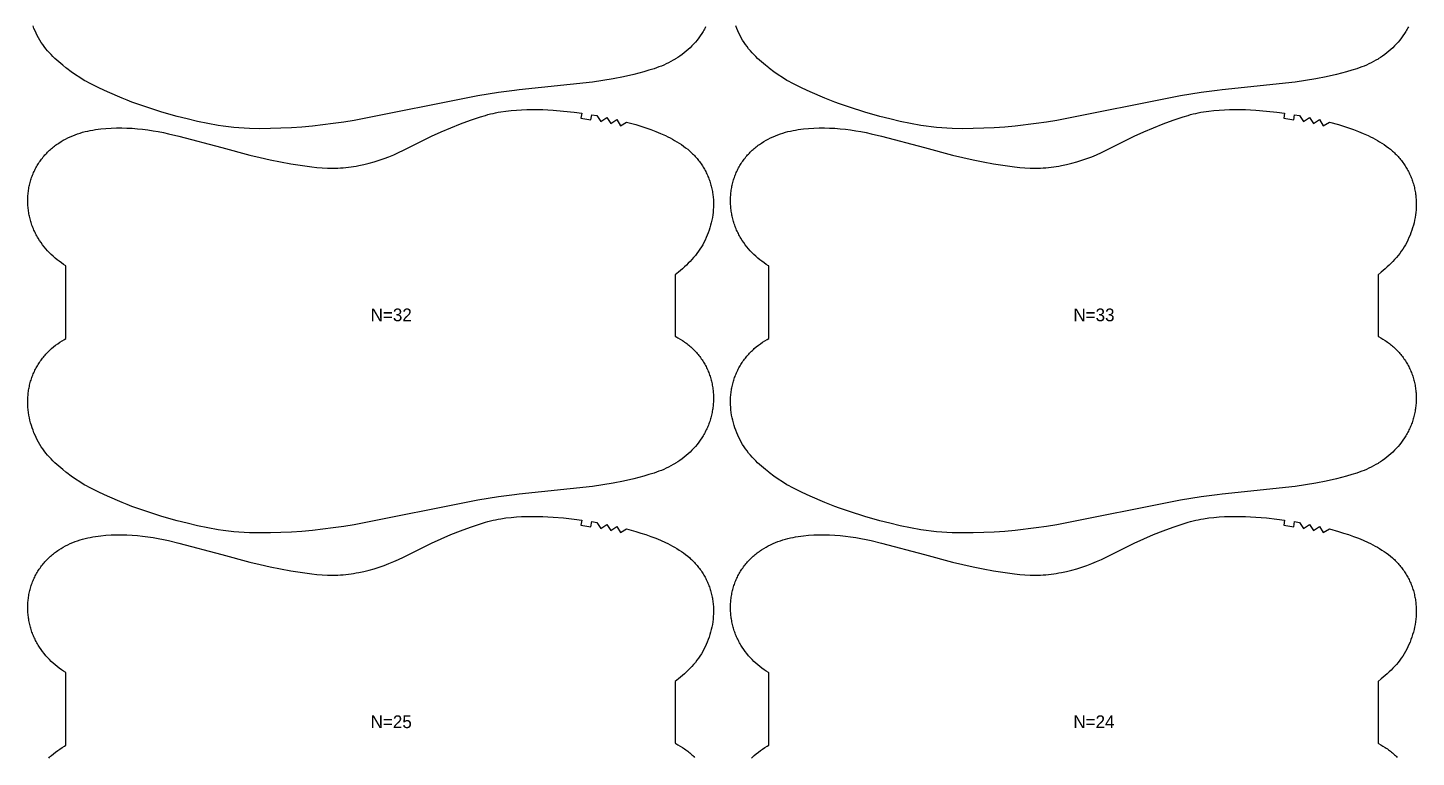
# Model space of a CAD drawing. Header units: inches. Extents: x -4 to 1930, y -82 to 1056.
# Drawn here: x 826 to 1371, y 483 to 769 of the extents above; entities that cross this region are included whole.
import ezdxf

# ---------------------------------------------------------------- set-up
doc = ezdxf.new("R2010")
doc.units = ezdxf.units.IN

msp = doc.modelspace()

# ---------------------------------------------------------------- linework, layer by layer
at = {"layer": '1'}
for points in [[(1091.8868, 769.6765), (1091.6486, 769.2192), (1091.4023, 768.766), (1091.1481, 768.3172), (1090.886, 767.8728), (1090.3388, 766.9977), (1089.7621, 766.1415), (1089.157, 765.3049), (1088.5247, 764.4888), (1087.8664, 763.6939), (1087.183, 762.9207), (1086.4752, 762.1699), (1085.744, 761.442), (1084.9902, 760.7376), (1084.2146, 760.0573), (1083.418, 759.4015), (1082.6014, 758.771), (1081.7655, 758.1662), (1080.9114, 757.5872), (1080.0402, 757.0342), (1079.973, 756.9943), (1079.1529, 756.5072), (1078.2506, 756.0063), (1077.3343, 755.5316), (1076.4052, 755.0831), (1075.4643, 754.6611), (1074.5127, 754.265), (1073.5515, 753.893), (1072.5819, 753.5425), (1071.605, 753.211), (1069.6342, 752.5955), (1067.6483, 752.0268), (1063.6557, 750.9776), (1059.6378, 750.0394), (1055.5932, 749.2167), (1051.5251, 748.5204), (1047.4378, 747.9526), (1018.7097, 744.8842), (1016.7709, 744.6538), (1010.5138, 743.9103), (1002.367, 742.5833), (953.7984, 732.8916), (949.7245, 732.2318), (945.6385, 731.6477), (937.4426, 730.6669), (933.3319, 730.2988), (929.2144, 730.0152), (925.0924, 729.8112), (920.9669, 729.6879), (916.8393, 729.6538), (912.7132, 729.7406), (910.6522, 729.8404), (908.5936, 729.9808), (906.5383, 730.1626), (904.4872, 730.387), (902.4411, 730.654), (900.4005, 730.961), (896.3362, 731.6813), (892.2956, 732.5218), (888.2772, 733.4632), (884.2798, 734.4903), (878.3559, 736.176), (872.4203, 738.043), (868.5075, 739.3604), (866.5659, 740.059), (864.6394, 740.7955), (862.7303, 741.5752), (860.8349, 742.3892), (855.8136, 744.6538), (853.3065, 745.7845), (851.4483, 746.681), (849.6165, 747.6275), (848.7134, 748.1244), (847.8191, 748.6375), (846.0572, 749.7101), (844.3306, 750.8402), (842.6389, 752.0232), (840.9829, 753.2558), (840.646, 753.5236), (839.3675, 754.5402), (838.5768, 755.2032), (837.7985, 755.8806), (837.0332, 756.573), (836.2818, 757.2808), (835.5452, 758.0046), (834.825, 758.7448), (834.1231, 759.502), (833.4414, 760.2766), (832.7818, 761.0693), (832.1462, 761.8804), (831.5365, 762.7105), (830.9544, 763.5602), (830.4017, 764.4296), (829.8786, 765.3178), (829.3851, 766.2234), (828.9214, 767.1452), (828.4874, 768.0819), (828.0831, 769.0322), (827.7086, 769.9948)], [(1367.8868, 769.6765), (1367.6486, 769.2192), (1367.4023, 768.766), (1367.1481, 768.3172), (1366.886, 767.8728), (1366.3388, 766.9977), (1365.7621, 766.1415), (1365.157, 765.3049), (1364.5247, 764.4888), (1363.8664, 763.6939), (1363.183, 762.9207), (1362.4752, 762.1699), (1361.744, 761.442), (1360.9902, 760.7376), (1360.2146, 760.0573), (1359.418, 759.4015), (1358.6014, 758.771), (1357.7655, 758.1662), (1356.9114, 757.5872), (1356.0402, 757.0342), (1355.973, 756.9943), (1355.1529, 756.5072), (1354.2506, 756.0063), (1353.3343, 755.5316), (1352.4052, 755.0831), (1351.4643, 754.6611), (1350.5127, 754.265), (1349.5515, 753.893), (1348.5819, 753.5425), (1347.605, 753.211), (1345.6342, 752.5955), (1343.6483, 752.0268), (1339.6557, 750.9776), (1335.6378, 750.0394), (1331.5932, 749.2167), (1327.5251, 748.5204), (1323.4378, 747.9526), (1294.7097, 744.8842), (1292.7709, 744.6538), (1286.5138, 743.9103), (1278.367, 742.5833), (1229.7984, 732.8916), (1225.7245, 732.2318), (1221.6385, 731.6477), (1213.4426, 730.6669), (1209.3319, 730.2988), (1205.2144, 730.0152), (1201.0924, 729.8112), (1196.9669, 729.6879), (1192.8393, 729.6538), (1188.7132, 729.7406), (1186.6522, 729.8404), (1184.5936, 729.9808), (1182.5383, 730.1626), (1180.4872, 730.387), (1178.4411, 730.654), (1176.4005, 730.961), (1172.3362, 731.6813), (1168.2956, 732.5218), (1164.2772, 733.4632), (1160.2798, 734.4903), (1154.3559, 736.176), (1148.4203, 738.043), (1144.5075, 739.3604), (1142.5659, 740.059), (1140.6394, 740.7955), (1138.7303, 741.5752), (1136.8349, 742.3892), (1131.8136, 744.6538), (1129.3065, 745.7845), (1127.4483, 746.681), (1125.6165, 747.6275), (1124.7134, 748.1244), (1123.8191, 748.6375), (1122.0572, 749.7101), (1120.3306, 750.8402), (1118.6389, 752.0232), (1116.9829, 753.2558), (1116.646, 753.5236), (1115.3675, 754.5402), (1114.5768, 755.2032), (1113.7985, 755.8806), (1113.0332, 756.573), (1112.2818, 757.2808), (1111.5452, 758.0046), (1110.825, 758.7448), (1110.1231, 759.502), (1109.4414, 760.2766), (1108.7818, 761.0693), (1108.1462, 761.8804), (1107.5365, 762.7105), (1106.9544, 763.5602), (1106.4017, 764.4296), (1105.8786, 765.3178), (1105.3851, 766.2234), (1104.9214, 767.1452), (1104.4874, 768.0819), (1104.0831, 769.0322), (1103.7086, 769.9948)], [(833.8744, 482.3411), (834.2452, 482.6988), (834.6225, 483.0494), (835.0062, 483.393), (835.7917, 484.0595), (836.5997, 484.6996), (837.428, 485.3145), (838.2746, 485.9053), (839.1376, 486.4734), (840.0148, 487.0198), (840.646, 487.393), (840.646, 515.8937), (840.5789, 515.9336), (839.7076, 516.4866), (838.8536, 517.0656), (838.0177, 517.6704), (837.201, 518.301), (836.4045, 518.9567), (835.6289, 519.637), (834.875, 520.3414), (834.1438, 521.0693), (833.4361, 521.8201), (832.7527, 522.5933), (832.0943, 523.3882), (831.4621, 524.2043), (830.857, 525.0409), (830.2802, 525.8971), (829.7331, 526.7722), (829.471, 527.2166), (829.2167, 527.6654), (828.9704, 528.1186), (828.7323, 528.576), (828.5025, 529.0375), (828.2811, 529.5031), (828.0682, 529.9726), (827.8642, 530.446), (827.669, 530.9231), (827.4827, 531.4038), (827.3053, 531.8879), (827.1369, 532.3753), (826.9773, 532.8657), (826.8268, 533.359), (826.6852, 533.855), (826.5526, 534.3535), (826.429, 534.8544), (826.3143, 535.3576), (826.2087, 535.8627), (826.1121, 536.3697), (826.0246, 536.8783), (825.9461, 537.3885), (825.8766, 537.9), (825.8162, 538.4126), (825.765, 538.9262), (825.7228, 539.4406), (825.6898, 539.9557), (825.666, 540.4713), (825.6514, 540.9871), (825.646, 541.5031), (825.65, 542.019), (825.6633, 542.5348), (825.686, 543.0502), (825.7181, 543.565), (825.7596, 544.0791), (825.8106, 544.5924), (825.8711, 545.1046), (825.9411, 545.6155), (826.0208, 546.1251), (826.11, 546.6331), (826.2089, 547.1394), (826.3174, 547.6438), (826.4355, 548.146), (826.5632, 548.646), (826.7004, 549.1434), (826.847, 549.6381), (827.0032, 550.1298), (827.1687, 550.6185), (827.3436, 551.1039), (827.5279, 551.5857), (827.7215, 552.0638), (827.9244, 552.5381), (828.1365, 553.0082), (828.3579, 553.474), (828.5884, 553.9353), (828.8281, 554.392), (829.0769, 554.8437), (829.3346, 555.2904), (829.6012, 555.7319), (829.8765, 556.1681), (830.1603, 556.5989), (830.4525, 557.024), (830.753, 557.4433), (831.0615, 557.8568), (831.3781, 558.2642), (831.7025, 558.6655), (832.0345, 559.0604), (832.3741, 559.4489), (832.7211, 559.8307), (833.0753, 560.2058), (833.4367, 560.574), (833.805, 560.9352), (834.1801, 561.2892), (834.5619, 561.636), (834.9501, 561.9756), (835.3445, 562.3079), (835.7451, 562.633), (836.1515, 562.9507), (836.5636, 563.2611), (836.9812, 563.5642), (837.4042, 563.8599), (837.8322, 564.1482), (838.7031, 564.7024), (839.5922, 565.2268), (840.4981, 565.721), (841.4194, 566.1851), (842.3549, 566.6193), (843.3034, 567.0242), (844.2639, 567.4002), (845.2351, 567.7478), (846.216, 568.0675), (847.2054, 568.3597), (848.2023, 568.625), (849.2055, 568.8639), (850.2143, 569.0776), (851.2281, 569.2674), (852.2461, 569.4346), (853.2678, 569.5805), (854.2925, 569.7064), (856.3481, 569.9034), (858.4082, 570.0344), (860.4707, 570.1024), (862.5339, 570.1086), (864.5962, 570.0544), (866.6562, 569.9415), (868.7127, 569.774), (870.7652, 569.5565), (872.8126, 569.2935), (874.8543, 568.9887), (876.889, 568.6422), (878.9156, 568.253), (880.9331, 567.8205), (884.941, 566.8386), (901.8233, 562.3363), (912.8574, 559.3936), (916.8697, 558.4257), (920.8987, 557.5301), (924.9443, 556.7128), (929.0043, 555.9712), (937.168, 554.759), (937.168, 554.759), (939.2211, 554.5412), (941.2785, 554.374), (943.339, 554.2687), (944.3699, 554.2428), (945.401, 554.2366), (946.4322, 554.2514), (947.4631, 554.287), (948.4932, 554.3431), (949.5221, 554.4193), (950.5496, 554.5153), (951.5751, 554.6306), (952.5983, 554.7651), (953.6187, 554.9182), (954.6361, 555.0896), (955.6502, 555.2789), (957.6682, 555.7089), (959.6716, 556.2039), (961.6594, 556.7598), (963.6304, 557.3732), (965.5825, 558.0439), (967.5132, 558.7724), (969.4201, 559.5593), (971.3023, 560.4027), (973.1644, 561.291), (975.251, 562.3363), (984.2356, 566.8375), (987.9916, 568.5477), (991.7935, 570.1544), (995.6305, 571.673), (999.5012, 573.1068), (1001.4499, 573.7893), (1003.4102, 574.436), (1005.3851, 575.0319), (1006.379, 575.3063), (1007.3777, 575.5624), (1008.3813, 575.7989), (1009.3896, 576.016), (1010.4021, 576.2141), (1011.4183, 576.3938), (1013.4598, 576.7002), (1015.5102, 576.9395), (1017.5662, 577.1167), (1019.626, 577.2376), (1021.6883, 577.3086), (1023.752, 577.3363), (1025.8157, 577.3258), (1027.8788, 577.278), (1029.9406, 577.1925), (1032.0002, 577.069), (1036.1116, 576.7134), (1040.2124, 576.2437), (1043.2025, 575.8478), (1043.2037, 575.8476), (1042.9269, 573.8638), (1046.8419, 573.2772), (1047.159, 575.2519), (1049.1319, 574.9239), (1050.7375, 572.6062), (1053.0652, 574.1966), (1054.6059, 571.8372), (1056.9764, 573.3598), (1058.4421, 570.9541), (1060.8595, 572.4009), (1064.467, 571.3921), (1066.4417, 570.7904), (1068.4041, 570.1505), (1070.3506, 569.466), (1072.278, 568.7304), (1074.1825, 567.9376), (1076.0598, 567.0823), (1076.9869, 566.6297), (1077.9054, 566.1598), (1078.8149, 565.6718), (1079.7148, 565.1651), (1080.6042, 564.6392), (1081.4815, 564.0928), (1082.3444, 563.5247), (1083.1911, 562.9339), (1084.0194, 562.319), (1084.8273, 561.6789), (1085.6128, 561.0124), (1085.9965, 560.6688), (1086.3739, 560.3183), (1086.7446, 559.9605), (1087.1086, 559.5957), (1087.4658, 559.2241), (1087.8159, 558.8457), (1088.159, 558.4606), (1088.4949, 558.0692), (1088.8235, 557.6715), (1089.1446, 557.2676), (1089.4582, 556.8578), (1089.7641, 556.4421), (1090.0622, 556.0208), (1090.3525, 555.5939), (1090.6347, 555.1617), (1090.9088, 554.7242), (1091.1746, 554.2817), (1091.4321, 553.8343), (1091.6811, 553.3821), (1091.9216, 552.9254), (1092.1535, 552.4642), (1092.3766, 551.9988), (1092.591, 551.5293), (1092.7965, 551.0559), (1092.9931, 550.5788), (1093.1807, 550.0981), (1093.3593, 549.614), (1093.5287, 549.1267), (1093.6889, 548.6363), (1093.8398, 548.1431), (1093.9814, 547.6472), (1094.1135, 547.1487), (1094.2361, 546.6478), (1094.3491, 546.1448), (1094.4525, 545.6397), (1094.5463, 545.1328), (1094.6306, 544.6242), (1094.7055, 544.114), (1094.7709, 543.6026), (1094.8271, 543.0899), (1094.8741, 542.5763), (1094.9119, 542.0618), (1094.9406, 541.5467), (1094.9603, 541.0311), (1094.973, 539.9991), (1094.9505, 538.9672), (1094.8934, 537.9368), (1094.8022, 536.9091), (1094.6776, 535.8852), (1094.5199, 534.8659), (1094.3298, 533.8519), (1094.1077, 532.8443), (1093.8542, 531.8439), (1093.5699, 530.8515), (1093.2551, 529.8679), (1092.9104, 528.8943), (1092.536, 527.9316), (1092.1317, 526.9813), (1091.6977, 526.0446), (1091.2339, 525.1228), (1090.7405, 524.2172), (1090.2174, 523.329), (1089.6646, 522.4596), (1089.0826, 521.6099), (1088.4728, 520.7798), (1087.8372, 519.9687), (1087.1776, 519.176), (1086.496, 518.4014), (1085.7941, 517.6442), (1085.0739, 516.904), (1084.3372, 516.1802), (1083.5858, 515.4724), (1082.8206, 514.78), (1082.0423, 514.1026), (1081.2516, 513.4397), (1079.973, 512.423), (1079.973, 488.1761), (1080.1209, 488.1016), (1081.0269, 487.6073), (1081.916, 487.083), (1082.7868, 486.5287), (1083.2149, 486.2405), (1083.6378, 485.9448), (1084.0555, 485.6417), (1084.4676, 485.3313), (1084.874, 485.0136), (1085.2745, 484.6885), (1085.669, 484.3562), (1086.0572, 484.0166), (1086.4389, 483.6698), (1086.814, 483.3158), (1087.1824, 482.9546), (1087.5437, 482.5864)], [(1109.8744, 482.3411), (1110.2452, 482.6988), (1110.6225, 483.0494), (1111.0062, 483.393), (1111.7917, 484.0595), (1112.5997, 484.6996), (1113.428, 485.3145), (1114.2746, 485.9053), (1115.1376, 486.4734), (1116.0148, 487.0198), (1116.646, 487.393), (1116.646, 515.8937), (1116.5789, 515.9336), (1115.7076, 516.4866), (1114.8536, 517.0656), (1114.0177, 517.6704), (1113.201, 518.301), (1112.4045, 518.9567), (1111.6289, 519.637), (1110.875, 520.3414), (1110.1438, 521.0693), (1109.4361, 521.8201), (1108.7527, 522.5933), (1108.0943, 523.3882), (1107.4621, 524.2043), (1106.857, 525.0409), (1106.2802, 525.8971), (1105.7331, 526.7722), (1105.471, 527.2166), (1105.2167, 527.6654), (1104.9704, 528.1186), (1104.7323, 528.576), (1104.5025, 529.0375), (1104.2811, 529.5031), (1104.0682, 529.9726), (1103.8642, 530.446), (1103.669, 530.9231), (1103.4827, 531.4038), (1103.3053, 531.8879), (1103.1369, 532.3753), (1102.9773, 532.8657), (1102.8268, 533.359), (1102.6852, 533.855), (1102.5526, 534.3535), (1102.429, 534.8544), (1102.3143, 535.3576), (1102.2087, 535.8627), (1102.1121, 536.3697), (1102.0246, 536.8783), (1101.9461, 537.3885), (1101.8766, 537.9), (1101.8162, 538.4126), (1101.765, 538.9262), (1101.7228, 539.4406), (1101.6898, 539.9557), (1101.666, 540.4713), (1101.6514, 540.9871), (1101.646, 541.5031), (1101.65, 542.019), (1101.6633, 542.5348), (1101.686, 543.0502), (1101.7181, 543.565), (1101.7596, 544.0791), (1101.8106, 544.5924), (1101.8711, 545.1046), (1101.9411, 545.6155), (1102.0208, 546.1251), (1102.11, 546.6331), (1102.2089, 547.1394), (1102.3174, 547.6438), (1102.4355, 548.146), (1102.5632, 548.646), (1102.7004, 549.1434), (1102.847, 549.6381), (1103.0032, 550.1298), (1103.1687, 550.6185), (1103.3436, 551.1039), (1103.5279, 551.5857), (1103.7215, 552.0638), (1103.9244, 552.5381), (1104.1365, 553.0082), (1104.3579, 553.474), (1104.5884, 553.9353), (1104.8281, 554.392), (1105.0769, 554.8437), (1105.3346, 555.2904), (1105.6012, 555.7319), (1105.8765, 556.1681), (1106.1603, 556.5989), (1106.4525, 557.024), (1106.753, 557.4433), (1107.0615, 557.8568), (1107.3781, 558.2642), (1107.7025, 558.6655), (1108.0345, 559.0604), (1108.3741, 559.4489), (1108.7211, 559.8307), (1109.0753, 560.2058), (1109.4367, 560.574), (1109.805, 560.9352), (1110.1801, 561.2892), (1110.5619, 561.636), (1110.9501, 561.9756), (1111.3445, 562.3079), (1111.7451, 562.633), (1112.1515, 562.9507), (1112.5636, 563.2611), (1112.9812, 563.5642), (1113.4042, 563.8599), (1113.8322, 564.1482), (1114.7031, 564.7024), (1115.5922, 565.2268), (1116.4981, 565.721), (1117.4194, 566.1851), (1118.3549, 566.6193), (1119.3034, 567.0242), (1120.2639, 567.4002), (1121.2351, 567.7478), (1122.216, 568.0675), (1123.2054, 568.3597), (1124.2023, 568.625), (1125.2055, 568.8639), (1126.2143, 569.0776), (1127.2281, 569.2674), (1128.2461, 569.4346), (1129.2678, 569.5805), (1130.2925, 569.7064), (1132.3481, 569.9034), (1134.4082, 570.0344), (1136.4707, 570.1024), (1138.5339, 570.1086), (1140.5962, 570.0544), (1142.6562, 569.9415), (1144.7127, 569.774), (1146.7652, 569.5565), (1148.8126, 569.2935), (1150.8543, 568.9887), (1152.889, 568.6422), (1154.9156, 568.253), (1156.9331, 567.8205), (1160.941, 566.8386), (1177.8233, 562.3363), (1188.8574, 559.3936), (1192.8697, 558.4257), (1196.8987, 557.5301), (1200.9443, 556.7128), (1205.0043, 555.9712), (1213.168, 554.759), (1213.168, 554.759), (1215.2211, 554.5412), (1217.2785, 554.374), (1219.339, 554.2687), (1220.3699, 554.2428), (1221.401, 554.2366), (1222.4322, 554.2514), (1223.4631, 554.287), (1224.4932, 554.3431), (1225.5221, 554.4193), (1226.5496, 554.5153), (1227.5751, 554.6306), (1228.5983, 554.7651), (1229.6187, 554.9182), (1230.6361, 555.0896), (1231.6502, 555.2789), (1233.6682, 555.7089), (1235.6716, 556.2039), (1237.6594, 556.7598), (1239.6304, 557.3732), (1241.5825, 558.0439), (1243.5132, 558.7724), (1245.4201, 559.5593), (1247.3023, 560.4027), (1249.1644, 561.291), (1251.251, 562.3363), (1260.2356, 566.8375), (1263.9916, 568.5477), (1267.7935, 570.1544), (1271.6305, 571.673), (1275.5012, 573.1068), (1277.4499, 573.7893), (1279.4102, 574.436), (1281.3851, 575.0319), (1282.379, 575.3063), (1283.3777, 575.5624), (1284.3813, 575.7989), (1285.3896, 576.016), (1286.4021, 576.2141), (1287.4183, 576.3938), (1289.4598, 576.7002), (1291.5102, 576.9395), (1293.5662, 577.1167), (1295.626, 577.2376), (1297.6883, 577.3086), (1299.752, 577.3363), (1301.8157, 577.3258), (1303.8788, 577.278), (1305.9406, 577.1925), (1308.0002, 577.069), (1312.1116, 576.7134), (1316.2124, 576.2437), (1319.2025, 575.8478), (1319.2037, 575.8476), (1318.9269, 573.8638), (1322.8419, 573.2772), (1323.159, 575.2519), (1325.1319, 574.9239), (1326.7375, 572.6062), (1329.0652, 574.1966), (1330.6059, 571.8372), (1332.9764, 573.3598), (1334.4421, 570.9541), (1336.8595, 572.4009), (1340.467, 571.3921), (1342.4417, 570.7904), (1344.4041, 570.1505), (1346.3506, 569.466), (1348.278, 568.7304), (1350.1825, 567.9376), (1352.0598, 567.0823), (1352.9869, 566.6297), (1353.9054, 566.1598), (1354.8149, 565.6718), (1355.7148, 565.1651), (1356.6042, 564.6392), (1357.4815, 564.0928), (1358.3444, 563.5247), (1359.1911, 562.9339), (1360.0194, 562.319), (1360.8273, 561.6789), (1361.6128, 561.0124), (1361.9965, 560.6688), (1362.3739, 560.3183), (1362.7446, 559.9605), (1363.1086, 559.5957), (1363.4658, 559.2241), (1363.8159, 558.8457), (1364.159, 558.4606), (1364.4949, 558.0692), (1364.8235, 557.6715), (1365.1446, 557.2676), (1365.4582, 556.8578), (1365.7641, 556.4421), (1366.0622, 556.0208), (1366.3525, 555.5939), (1366.6347, 555.1617), (1366.9088, 554.7242), (1367.1746, 554.2817), (1367.4321, 553.8343), (1367.6811, 553.3821), (1367.9216, 552.9254), (1368.1535, 552.4642), (1368.3766, 551.9988), (1368.591, 551.5293), (1368.7965, 551.0559), (1368.9931, 550.5788), (1369.1807, 550.0981), (1369.3593, 549.614), (1369.5287, 549.1267), (1369.6889, 548.6363), (1369.8398, 548.1431), (1369.9814, 547.6472), (1370.1135, 547.1487), (1370.2361, 546.6478), (1370.3491, 546.1448), (1370.4525, 545.6397), (1370.5463, 545.1328), (1370.6306, 544.6242), (1370.7055, 544.114), (1370.7709, 543.6026), (1370.8271, 543.0899), (1370.8741, 542.5763), (1370.9119, 542.0618), (1370.9406, 541.5467), (1370.9603, 541.0311), (1370.973, 539.9991), (1370.9505, 538.9672), (1370.8934, 537.9368), (1370.8022, 536.9091), (1370.6776, 535.8852), (1370.5199, 534.8659), (1370.3298, 533.8519), (1370.1077, 532.8443), (1369.8542, 531.8439), (1369.5699, 530.8515), (1369.2551, 529.8679), (1368.9104, 528.8943), (1368.536, 527.9316), (1368.1317, 526.9813), (1367.6977, 526.0446), (1367.2339, 525.1228), (1366.7405, 524.2172), (1366.2174, 523.329), (1365.6646, 522.4596), (1365.0826, 521.6099), (1364.4728, 520.7798), (1363.8372, 519.9687), (1363.1776, 519.176), (1362.496, 518.4014), (1361.7941, 517.6442), (1361.0739, 516.904), (1360.3372, 516.1802), (1359.5858, 515.4724), (1358.8206, 514.78), (1358.0423, 514.1026), (1357.2516, 513.4397), (1355.973, 512.423), (1355.973, 488.1761), (1356.1209, 488.1016), (1357.0269, 487.6073), (1357.916, 487.083), (1358.7868, 486.5287), (1359.2149, 486.2405), (1359.6378, 485.9448), (1360.0555, 485.6417), (1360.4676, 485.3313), (1360.874, 485.0136), (1361.2745, 484.6885), (1361.669, 484.3562), (1362.0572, 484.0166), (1362.4389, 483.6698), (1362.814, 483.3158), (1363.1824, 482.9546), (1363.5437, 482.5864)]]:
    msp.add_lwpolyline(points, dxfattribs=at)
for points in [[(937.168, 714.619), (939.2211, 714.4012), (941.2785, 714.234), (943.339, 714.1287), (944.3699, 714.1028), (945.401, 714.0966), (946.4322, 714.1114), (947.4631, 714.147), (948.4932, 714.2031), (949.5221, 714.2793), (950.5496, 714.3753), (951.5751, 714.4906), (952.5983, 714.6251), (953.6187, 714.7782), (954.6361, 714.9496), (955.6502, 715.1389), (957.6682, 715.5689), (959.6716, 716.0639), (961.6594, 716.6198), (963.6304, 717.2332), (965.5825, 717.9039), (967.5132, 718.6324), (969.4201, 719.4193), (971.3023, 720.2627), (973.1644, 721.151), (975.251, 722.1963), (984.2356, 726.6975), (987.9916, 728.4077), (991.7935, 730.0144), (995.6305, 731.533), (999.5012, 732.9668), (1001.4499, 733.6493), (1003.4102, 734.296), (1005.3851, 734.8919), (1006.379, 735.1663), (1007.3777, 735.4224), (1008.3813, 735.6589), (1009.3896, 735.876), (1010.4021, 736.0741), (1011.4183, 736.2538), (1013.4598, 736.5602), (1015.5102, 736.7995), (1017.5662, 736.9767), (1019.626, 737.0976), (1021.6883, 737.1686), (1023.752, 737.1963), (1025.8157, 737.1858), (1027.8788, 737.138), (1029.9406, 737.0525), (1032.0002, 736.929), (1036.1116, 736.5734), (1040.2124, 736.1037), (1043.2025, 735.7078), (1043.2037, 735.7076), (1042.9269, 733.7238), (1046.8419, 733.1372), (1047.159, 735.1119), (1049.1319, 734.7839), (1050.7375, 732.4662), (1053.0652, 734.0566), (1054.6059, 731.6972), (1056.9764, 733.2198), (1058.4421, 730.8141), (1060.8595, 732.2609), (1064.467, 731.2521), (1066.4417, 730.6504), (1068.4041, 730.0105), (1070.3506, 729.326), (1072.278, 728.5904), (1074.1825, 727.7976), (1076.0598, 726.9423), (1076.9869, 726.4897), (1077.9054, 726.0198), (1078.8149, 725.5318), (1079.7148, 725.0251), (1080.6042, 724.4992), (1081.4815, 723.9528), (1082.3444, 723.3847), (1083.1911, 722.7939), (1084.0194, 722.179), (1084.8273, 721.5389), (1085.6128, 720.8724), (1085.9965, 720.5288), (1086.3739, 720.1783), (1086.7446, 719.8205), (1087.1086, 719.4557), (1087.4658, 719.0841), (1087.8159, 718.7057), (1088.159, 718.3206), (1088.4949, 717.9292), (1088.8235, 717.5315), (1089.1446, 717.1276), (1089.4582, 716.7178), (1089.7641, 716.3021), (1090.0622, 715.8808), (1090.3525, 715.4539), (1090.6347, 715.0217), (1090.9088, 714.5842), (1091.1746, 714.1417), (1091.4321, 713.6943), (1091.6811, 713.2421), (1091.9216, 712.7854), (1092.1535, 712.3242), (1092.3766, 711.8588), (1092.591, 711.3893), (1092.7965, 710.9159), (1092.9931, 710.4388), (1093.1807, 709.9581), (1093.3593, 709.474), (1093.5287, 708.9867), (1093.6889, 708.4963), (1093.8398, 708.0031), (1093.9814, 707.5072), (1094.1135, 707.0087), (1094.2361, 706.5078), (1094.3491, 706.0048), (1094.4525, 705.4997), (1094.5463, 704.9928), (1094.6306, 704.4842), (1094.7055, 703.974), (1094.7709, 703.4626), (1094.8271, 702.9499), (1094.8741, 702.4363), (1094.9119, 701.9218), (1094.9406, 701.4067), (1094.9603, 700.8911), (1094.973, 699.8591), (1094.9505, 698.8272), (1094.8934, 697.7968), (1094.8022, 696.7691), (1094.6776, 695.7452), (1094.5199, 694.7259), (1094.3298, 693.7119), (1094.1077, 692.7043), (1093.8542, 691.7039), (1093.5699, 690.7115), (1093.2551, 689.7279), (1092.9104, 688.7543), (1092.536, 687.7916), (1092.1317, 686.8413), (1091.6977, 685.9046), (1091.2339, 684.9828), (1090.7405, 684.0772), (1090.2174, 683.189), (1089.6646, 682.3196), (1089.0826, 681.4699), (1088.4728, 680.6398), (1087.8372, 679.8287), (1087.1776, 679.036), (1086.496, 678.2614), (1085.7941, 677.5042), (1085.0739, 676.764), (1084.3372, 676.0402), (1083.5858, 675.3324), (1082.8206, 674.64), (1082.0423, 673.9626), (1081.2516, 673.2997), (1079.973, 672.283), (1079.973, 648.0361), (1080.1209, 647.9616), (1081.0269, 647.4673), (1081.916, 646.943), (1082.7868, 646.3887), (1083.2149, 646.1005), (1083.6378, 645.8048), (1084.0555, 645.5017), (1084.4676, 645.1913), (1084.874, 644.8736), (1085.2745, 644.5485), (1085.669, 644.2162), (1086.0572, 643.8766), (1086.4389, 643.5298), (1086.814, 643.1758), (1087.1824, 642.8146), (1087.5437, 642.4464), (1087.8979, 642.0713), (1088.2449, 641.6895), (1088.5845, 641.301), (1088.9166, 640.9061), (1089.241, 640.5048), (1089.5575, 640.0974), (1089.8661, 639.6839), (1090.1666, 639.2646), (1090.4588, 638.8394), (1090.7426, 638.4087), (1091.0179, 637.9725), (1091.2844, 637.531), (1091.5422, 637.0843), (1091.791, 636.6326), (1092.0307, 636.1759), (1092.2612, 635.7146), (1092.4825, 635.2488), (1092.6947, 634.7787), (1092.8976, 634.3044), (1093.0912, 633.8263), (1093.2754, 633.3444), (1093.4504, 632.8591), (1093.6159, 632.3704), (1093.772, 631.8787), (1093.9187, 631.384), (1094.0559, 630.8866), (1094.1835, 630.3866), (1094.3016, 629.8844), (1094.4101, 629.38), (1094.509, 628.8737), (1094.5983, 628.3657), (1094.6779, 627.8561), (1094.748, 627.3451), (1094.8085, 626.8329), (1094.8595, 626.3197), (1094.901, 625.8056), (1094.9331, 625.2908), (1094.9557, 624.7754), (1094.969, 624.2596), (1094.973, 623.7437), (1094.9677, 623.2277), (1094.9531, 622.7118), (1094.9293, 622.1963), (1094.8963, 621.6812), (1094.8541, 621.1668), (1094.8028, 620.6532), (1094.7424, 620.1405), (1094.673, 619.6291), (1094.5945, 619.1189), (1094.5069, 618.6103), (1094.4103, 618.1033), (1094.3047, 617.5981), (1094.1901, 617.095), (1094.0665, 616.5941), (1093.9339, 616.0956), (1093.7923, 615.5996), (1093.6417, 615.1063), (1093.4822, 614.6159), (1093.3137, 614.1285), (1093.1364, 613.6444), (1092.9501, 613.1637), (1092.7549, 612.6866), (1092.5508, 612.2132), (1092.338, 611.7437), (1092.1166, 611.2781), (1091.8868, 610.8165), (1091.6486, 610.3592), (1091.4023, 609.906), (1091.1481, 609.4572), (1090.886, 609.0128), (1090.3388, 608.1377), (1089.7621, 607.2815), (1089.157, 606.4449), (1088.5247, 605.6288), (1087.8664, 604.8339), (1087.183, 604.0607), (1086.4752, 603.3099), (1085.744, 602.582), (1084.9902, 601.8776), (1084.2146, 601.1973), (1083.418, 600.5415), (1082.6014, 599.911), (1081.7655, 599.3062), (1080.9114, 598.7272), (1080.0402, 598.1742), (1079.973, 598.1343), (1079.1529, 597.6472), (1078.2506, 597.1463), (1077.3343, 596.6716), (1076.4052, 596.2231), (1075.4643, 595.8011), (1074.5127, 595.405), (1073.5515, 595.033), (1072.5819, 594.6825), (1071.605, 594.351), (1069.6342, 593.7355), (1067.6483, 593.1668), (1063.6557, 592.1176), (1059.6378, 591.1794), (1055.5932, 590.3567), (1051.5251, 589.6604), (1047.4378, 589.0926), (1018.7097, 586.0242), (1016.7709, 585.7938), (1010.5138, 585.0503), (1002.367, 583.7233), (953.7984, 574.0316), (949.7245, 573.3718), (945.6385, 572.7877), (937.4426, 571.8069), (933.3319, 571.4388), (929.2144, 571.1552), (925.0924, 570.9512), (920.9669, 570.8279), (916.8393, 570.7938), (912.7132, 570.8806), (910.6522, 570.9804), (908.5936, 571.1208), (906.5383, 571.3026), (904.4872, 571.527), (902.4411, 571.794), (900.4005, 572.101), (896.3362, 572.8213), (892.2956, 573.6618), (888.2772, 574.6032), (884.2798, 575.6303), (878.3559, 577.316), (872.4203, 579.183), (868.5075, 580.5004), (866.5659, 581.199), (864.6394, 581.9355), (862.7303, 582.7152), (860.8349, 583.5292), (855.8136, 585.7938), (853.3065, 586.9245), (851.4483, 587.821), (849.6165, 588.7675), (848.7134, 589.2644), (847.8191, 589.7775), (846.0572, 590.8501), (844.3306, 591.9802), (842.6389, 593.1632), (840.9829, 594.3958), (840.646, 594.6636), (839.3675, 595.6802), (838.5768, 596.3432), (837.7985, 597.0206), (837.0332, 597.713), (836.2818, 598.4208), (835.5452, 599.1446), (834.825, 599.8848), (834.1231, 600.642), (833.4414, 601.4166), (832.7818, 602.2093), (832.1462, 603.0204), (831.5365, 603.8505), (830.9544, 604.7002), (830.4017, 605.5696), (829.8786, 606.4578), (829.3851, 607.3634), (828.9214, 608.2852), (828.4874, 609.2219), (828.0831, 610.1722), (827.7086, 611.1348), (827.3639, 612.1085), (827.0492, 613.0921), (826.7648, 614.0845), (826.5113, 615.0849), (826.2893, 616.0925), (826.0991, 617.1064), (825.9415, 618.1258), (825.8168, 619.1497), (825.7257, 620.1774), (825.6685, 621.2078), (825.646, 622.2397), (825.6587, 623.2717), (825.6784, 623.7873), (825.7071, 624.3024), (825.745, 624.8169), (825.7919, 625.3305), (825.8481, 625.8432), (825.9136, 626.3546), (825.9884, 626.8647), (826.0727, 627.3734), (826.1665, 627.8803), (826.2699, 628.3854), (826.383, 628.8884), (826.5056, 629.3893), (826.6377, 629.8877), (826.7792, 630.3837), (826.9301, 630.8769), (827.0903, 631.3673), (827.2598, 631.8546), (827.4383, 632.3387), (827.6259, 632.8194), (827.8225, 633.2965), (828.0281, 633.7699), (828.2424, 634.2394), (828.4656, 634.7048), (828.6974, 635.166), (828.9379, 635.6227), (829.1869, 636.0749), (829.4444, 636.5223), (829.7103, 636.9648), (829.9844, 637.4023), (830.2666, 637.8345), (830.5568, 638.2614), (830.8549, 638.6827), (831.1609, 639.0984), (831.4744, 639.5082), (831.7956, 639.9121), (832.1241, 640.3098), (832.46, 640.7012), (832.8031, 641.0862), (833.1533, 641.4647), (833.5104, 641.8363), (833.8744, 642.2011), (834.2452, 642.5588), (834.6225, 642.9094), (835.0062, 643.253), (835.7917, 643.9195), (836.5997, 644.5596), (837.428, 645.1745), (838.2746, 645.7653), (839.1376, 646.3334), (840.0148, 646.8798), (840.646, 647.253), (840.646, 675.7537), (840.5789, 675.7936), (839.7076, 676.3466), (838.8536, 676.9256), (838.0177, 677.5304), (837.201, 678.161), (836.4045, 678.8167), (835.6289, 679.497), (834.875, 680.2014), (834.1438, 680.9293), (833.4361, 681.6801), (832.7527, 682.4533), (832.0943, 683.2482), (831.4621, 684.0643), (830.857, 684.9009), (830.2802, 685.7571), (829.7331, 686.6322), (829.471, 687.0766), (829.2167, 687.5254), (828.9704, 687.9786), (828.7323, 688.436), (828.5025, 688.8975), (828.2811, 689.3631), (828.0682, 689.8326), (827.8642, 690.306), (827.669, 690.7831), (827.4827, 691.2638), (827.3053, 691.7479), (827.1369, 692.2353), (826.9773, 692.7257), (826.8268, 693.219), (826.6852, 693.715), (826.5526, 694.2135), (826.429, 694.7144), (826.3143, 695.2176), (826.2087, 695.7227), (826.1121, 696.2297), (826.0246, 696.7383), (825.9461, 697.2485), (825.8766, 697.76), (825.8162, 698.2726), (825.765, 698.7862), (825.7228, 699.3006), (825.6898, 699.8157), (825.666, 700.3313), (825.6514, 700.8471), (825.646, 701.3631), (825.65, 701.879), (825.6633, 702.3948), (825.686, 702.9102), (825.7181, 703.425), (825.7596, 703.9391), (825.8106, 704.4524), (825.8711, 704.9646), (825.9411, 705.4755), (826.0208, 705.9851), (826.11, 706.4931), (826.2089, 706.9994), (826.3174, 707.5038), (826.4355, 708.006), (826.5632, 708.506), (826.7004, 709.0034), (826.847, 709.4981), (827.0032, 709.9898), (827.1687, 710.4785), (827.3436, 710.9639), (827.5279, 711.4457), (827.7215, 711.9238), (827.9244, 712.3981), (828.1365, 712.8682), (828.3579, 713.334), (828.5884, 713.7953), (828.8281, 714.252), (829.0769, 714.7037), (829.3346, 715.1504), (829.6012, 715.5919), (829.8765, 716.0281), (830.1603, 716.4589), (830.4525, 716.884), (830.753, 717.3033), (831.0615, 717.7168), (831.3781, 718.1242), (831.7025, 718.5255), (832.0345, 718.9204), (832.3741, 719.3089), (832.7211, 719.6907), (833.0753, 720.0658), (833.4367, 720.434), (833.805, 720.7952), (834.1801, 721.1492), (834.5619, 721.496), (834.9501, 721.8356), (835.3445, 722.1679), (835.7451, 722.493), (836.1515, 722.8107), (836.5636, 723.1211), (836.9812, 723.4242), (837.4042, 723.7199), (837.8322, 724.0082), (838.7031, 724.5624), (839.5922, 725.0868), (840.4981, 725.581), (841.4194, 726.0451), (842.3549, 726.4793), (843.3034, 726.8842), (844.2639, 727.2602), (845.2351, 727.6078), (846.216, 727.9275), (847.2054, 728.2197), (848.2023, 728.485), (849.2055, 728.7239), (850.2143, 728.9376), (851.2281, 729.1274), (852.2461, 729.2946), (853.2678, 729.4405), (854.2925, 729.5664), (856.3481, 729.7634), (858.4082, 729.8944), (860.4707, 729.9624), (862.5339, 729.9686), (864.5962, 729.9144), (866.6562, 729.8015), (868.7127, 729.634), (870.7652, 729.4165), (872.8126, 729.1535), (874.8543, 728.8487), (876.889, 728.5022), (878.9156, 728.113), (880.9331, 727.6805), (884.941, 726.6986), (901.8233, 722.1963), (912.8574, 719.2536), (916.8697, 718.2857), (920.8987, 717.3901), (924.9443, 716.5728), (929.0043, 715.8312), (937.168, 714.619)], [(1213.168, 714.619), (1215.2211, 714.4012), (1217.2785, 714.234), (1219.339, 714.1287), (1220.3699, 714.1028), (1221.401, 714.0966), (1222.4322, 714.1114), (1223.4631, 714.147), (1224.4932, 714.2031), (1225.5221, 714.2793), (1226.5496, 714.3753), (1227.5751, 714.4906), (1228.5983, 714.6251), (1229.6187, 714.7782), (1230.6361, 714.9496), (1231.6502, 715.1389), (1233.6682, 715.5689), (1235.6716, 716.0639), (1237.6594, 716.6198), (1239.6304, 717.2332), (1241.5825, 717.9039), (1243.5132, 718.6324), (1245.4201, 719.4193), (1247.3023, 720.2627), (1249.1644, 721.151), (1251.251, 722.1963), (1260.2356, 726.6975), (1263.9916, 728.4077), (1267.7935, 730.0144), (1271.6305, 731.533), (1275.5012, 732.9668), (1277.4499, 733.6493), (1279.4102, 734.296), (1281.3851, 734.8919), (1282.379, 735.1663), (1283.3777, 735.4224), (1284.3813, 735.6589), (1285.3896, 735.876), (1286.4021, 736.0741), (1287.4183, 736.2538), (1289.4598, 736.5602), (1291.5102, 736.7995), (1293.5662, 736.9767), (1295.626, 737.0976), (1297.6883, 737.1686), (1299.752, 737.1963), (1301.8157, 737.1858), (1303.8788, 737.138), (1305.9406, 737.0525), (1308.0002, 736.929), (1312.1116, 736.5734), (1316.2124, 736.1037), (1319.2025, 735.7078), (1319.2037, 735.7076), (1318.9269, 733.7238), (1322.8419, 733.1372), (1323.159, 735.1119), (1325.1319, 734.7839), (1326.7375, 732.4662), (1329.0652, 734.0566), (1330.6059, 731.6972), (1332.9764, 733.2198), (1334.4421, 730.8141), (1336.8595, 732.2609), (1340.467, 731.2521), (1342.4417, 730.6504), (1344.4041, 730.0105), (1346.3506, 729.326), (1348.278, 728.5904), (1350.1825, 727.7976), (1352.0598, 726.9423), (1352.9869, 726.4897), (1353.9054, 726.0198), (1354.8149, 725.5318), (1355.7148, 725.0251), (1356.6042, 724.4992), (1357.4815, 723.9528), (1358.3444, 723.3847), (1359.1911, 722.7939), (1360.0194, 722.179), (1360.8273, 721.5389), (1361.6128, 720.8724), (1361.9965, 720.5288), (1362.3739, 720.1783), (1362.7446, 719.8205), (1363.1086, 719.4557), (1363.4658, 719.0841), (1363.8159, 718.7057), (1364.159, 718.3206), (1364.4949, 717.9292), (1364.8235, 717.5315), (1365.1446, 717.1276), (1365.4582, 716.7178), (1365.7641, 716.3021), (1366.0622, 715.8808), (1366.3525, 715.4539), (1366.6347, 715.0217), (1366.9088, 714.5842), (1367.1746, 714.1417), (1367.4321, 713.6943), (1367.6811, 713.2421), (1367.9216, 712.7854), (1368.1535, 712.3242), (1368.3766, 711.8588), (1368.591, 711.3893), (1368.7965, 710.9159), (1368.9931, 710.4388), (1369.1807, 709.9581), (1369.3593, 709.474), (1369.5287, 708.9867), (1369.6889, 708.4963), (1369.8398, 708.0031), (1369.9814, 707.5072), (1370.1135, 707.0087), (1370.2361, 706.5078), (1370.3491, 706.0048), (1370.4525, 705.4997), (1370.5463, 704.9928), (1370.6306, 704.4842), (1370.7055, 703.974), (1370.7709, 703.4626), (1370.8271, 702.9499), (1370.8741, 702.4363), (1370.9119, 701.9218), (1370.9406, 701.4067), (1370.9603, 700.8911), (1370.973, 699.8591), (1370.9505, 698.8272), (1370.8934, 697.7968), (1370.8022, 696.7691), (1370.6776, 695.7452), (1370.5199, 694.7259), (1370.3298, 693.7119), (1370.1077, 692.7043), (1369.8542, 691.7039), (1369.5699, 690.7115), (1369.2551, 689.7279), (1368.9104, 688.7543), (1368.536, 687.7916), (1368.1317, 686.8413), (1367.6977, 685.9046), (1367.2339, 684.9828), (1366.7405, 684.0772), (1366.2174, 683.189), (1365.6646, 682.3196), (1365.0826, 681.4699), (1364.4728, 680.6398), (1363.8372, 679.8287), (1363.1776, 679.036), (1362.496, 678.2614), (1361.7941, 677.5042), (1361.0739, 676.764), (1360.3372, 676.0402), (1359.5858, 675.3324), (1358.8206, 674.64), (1358.0423, 673.9626), (1357.2516, 673.2997), (1355.973, 672.283), (1355.973, 648.0361), (1356.1209, 647.9616), (1357.0269, 647.4673), (1357.916, 646.943), (1358.7868, 646.3887), (1359.2149, 646.1005), (1359.6378, 645.8048), (1360.0555, 645.5017), (1360.4676, 645.1913), (1360.874, 644.8736), (1361.2745, 644.5485), (1361.669, 644.2162), (1362.0572, 643.8766), (1362.4389, 643.5298), (1362.814, 643.1758), (1363.1824, 642.8146), (1363.5437, 642.4464), (1363.8979, 642.0713), (1364.2449, 641.6895), (1364.5845, 641.301), (1364.9166, 640.9061), (1365.241, 640.5048), (1365.5575, 640.0974), (1365.8661, 639.6839), (1366.1666, 639.2646), (1366.4588, 638.8394), (1366.7426, 638.4087), (1367.0179, 637.9725), (1367.2844, 637.531), (1367.5422, 637.0843), (1367.791, 636.6326), (1368.0307, 636.1759), (1368.2612, 635.7146), (1368.4825, 635.2488), (1368.6947, 634.7787), (1368.8976, 634.3044), (1369.0912, 633.8263), (1369.2754, 633.3444), (1369.4504, 632.8591), (1369.6159, 632.3704), (1369.772, 631.8787), (1369.9187, 631.384), (1370.0559, 630.8866), (1370.1835, 630.3866), (1370.3016, 629.8844), (1370.4101, 629.38), (1370.509, 628.8737), (1370.5983, 628.3657), (1370.6779, 627.8561), (1370.748, 627.3451), (1370.8085, 626.8329), (1370.8595, 626.3197), (1370.901, 625.8056), (1370.9331, 625.2908), (1370.9557, 624.7754), (1370.969, 624.2596), (1370.973, 623.7437), (1370.9677, 623.2277), (1370.9531, 622.7118), (1370.9293, 622.1963), (1370.8963, 621.6812), (1370.8541, 621.1668), (1370.8028, 620.6532), (1370.7424, 620.1405), (1370.673, 619.6291), (1370.5945, 619.1189), (1370.5069, 618.6103), (1370.4103, 618.1033), (1370.3047, 617.5981), (1370.1901, 617.095), (1370.0665, 616.5941), (1369.9339, 616.0956), (1369.7923, 615.5996), (1369.6417, 615.1063), (1369.4822, 614.6159), (1369.3137, 614.1285), (1369.1364, 613.6444), (1368.9501, 613.1637), (1368.7549, 612.6866), (1368.5508, 612.2132), (1368.338, 611.7437), (1368.1166, 611.2781), (1367.8868, 610.8165), (1367.6486, 610.3592), (1367.4023, 609.906), (1367.1481, 609.4572), (1366.886, 609.0128), (1366.3388, 608.1377), (1365.7621, 607.2815), (1365.157, 606.4449), (1364.5247, 605.6288), (1363.8664, 604.8339), (1363.183, 604.0607), (1362.4752, 603.3099), (1361.744, 602.582), (1360.9902, 601.8776), (1360.2146, 601.1973), (1359.418, 600.5415), (1358.6014, 599.911), (1357.7655, 599.3062), (1356.9114, 598.7272), (1356.0402, 598.1742), (1355.973, 598.1343), (1355.1529, 597.6472), (1354.2506, 597.1463), (1353.3343, 596.6716), (1352.4052, 596.2231), (1351.4643, 595.8011), (1350.5127, 595.405), (1349.5515, 595.033), (1348.5819, 594.6825), (1347.605, 594.351), (1345.6342, 593.7355), (1343.6483, 593.1668), (1339.6557, 592.1176), (1335.6378, 591.1794), (1331.5932, 590.3567), (1327.5251, 589.6604), (1323.4378, 589.0926), (1294.7097, 586.0242), (1292.7709, 585.7938), (1286.5138, 585.0503), (1278.367, 583.7233), (1229.7984, 574.0316), (1225.7245, 573.3718), (1221.6385, 572.7877), (1213.4426, 571.8069), (1209.3319, 571.4388), (1205.2144, 571.1552), (1201.0924, 570.9512), (1196.9669, 570.8279), (1192.8393, 570.7938), (1188.7132, 570.8806), (1186.6522, 570.9804), (1184.5936, 571.1208), (1182.5383, 571.3026), (1180.4872, 571.527), (1178.4411, 571.794), (1176.4005, 572.101), (1172.3362, 572.8213), (1168.2956, 573.6618), (1164.2772, 574.6032), (1160.2798, 575.6303), (1154.3559, 577.316), (1148.4203, 579.183), (1144.5075, 580.5004), (1142.5659, 581.199), (1140.6394, 581.9355), (1138.7303, 582.7152), (1136.8349, 583.5292), (1131.8136, 585.7938), (1129.3065, 586.9245), (1127.4483, 587.821), (1125.6165, 588.7675), (1124.7134, 589.2644), (1123.8191, 589.7775), (1122.0572, 590.8501), (1120.3306, 591.9802), (1118.6389, 593.1632), (1116.9829, 594.3958), (1116.646, 594.6636), (1115.3675, 595.6802), (1114.5768, 596.3432), (1113.7985, 597.0206), (1113.0332, 597.713), (1112.2818, 598.4208), (1111.5452, 599.1446), (1110.825, 599.8848), (1110.1231, 600.642), (1109.4414, 601.4166), (1108.7818, 602.2093), (1108.1462, 603.0204), (1107.5365, 603.8505), (1106.9544, 604.7002), (1106.4017, 605.5696), (1105.8786, 606.4578), (1105.3851, 607.3634), (1104.9214, 608.2852), (1104.4874, 609.2219), (1104.0831, 610.1722), (1103.7086, 611.1348), (1103.3639, 612.1085), (1103.0492, 613.0921), (1102.7648, 614.0845), (1102.5113, 615.0849), (1102.2893, 616.0925), (1102.0991, 617.1064), (1101.9415, 618.1258), (1101.8168, 619.1497), (1101.7257, 620.1774), (1101.6685, 621.2078), (1101.646, 622.2397), (1101.6587, 623.2717), (1101.6784, 623.7873), (1101.7071, 624.3024), (1101.745, 624.8169), (1101.7919, 625.3305), (1101.8481, 625.8432), (1101.9136, 626.3546), (1101.9884, 626.8647), (1102.0727, 627.3734), (1102.1665, 627.8803), (1102.2699, 628.3854), (1102.383, 628.8884), (1102.5056, 629.3893), (1102.6377, 629.8877), (1102.7792, 630.3837), (1102.9301, 630.8769), (1103.0903, 631.3673), (1103.2598, 631.8546), (1103.4383, 632.3387), (1103.6259, 632.8194), (1103.8225, 633.2965), (1104.0281, 633.7699), (1104.2424, 634.2394), (1104.4656, 634.7048), (1104.6974, 635.166), (1104.9379, 635.6227), (1105.1869, 636.0749), (1105.4444, 636.5223), (1105.7103, 636.9648), (1105.9844, 637.4023), (1106.2666, 637.8345), (1106.5568, 638.2614), (1106.8549, 638.6827), (1107.1609, 639.0984), (1107.4744, 639.5082), (1107.7956, 639.9121), (1108.1241, 640.3098), (1108.46, 640.7012), (1108.8031, 641.0862), (1109.1533, 641.4647), (1109.5104, 641.8363), (1109.8744, 642.2011), (1110.2452, 642.5588), (1110.6225, 642.9094), (1111.0062, 643.253), (1111.7917, 643.9195), (1112.5997, 644.5596), (1113.428, 645.1745), (1114.2746, 645.7653), (1115.1376, 646.3334), (1116.0148, 646.8798), (1116.646, 647.253), (1116.646, 675.7537), (1116.5789, 675.7936), (1115.7076, 676.3466), (1114.8536, 676.9256), (1114.0177, 677.5304), (1113.201, 678.161), (1112.4045, 678.8167), (1111.6289, 679.497), (1110.875, 680.2014), (1110.1438, 680.9293), (1109.4361, 681.6801), (1108.7527, 682.4533), (1108.0943, 683.2482), (1107.4621, 684.0643), (1106.857, 684.9009), (1106.2802, 685.7571), (1105.7331, 686.6322), (1105.471, 687.0766), (1105.2167, 687.5254), (1104.9704, 687.9786), (1104.7323, 688.436), (1104.5025, 688.8975), (1104.2811, 689.3631), (1104.0682, 689.8326), (1103.8642, 690.306), (1103.669, 690.7831), (1103.4827, 691.2638), (1103.3053, 691.7479), (1103.1369, 692.2353), (1102.9773, 692.7257), (1102.8268, 693.219), (1102.6852, 693.715), (1102.5526, 694.2135), (1102.429, 694.7144), (1102.3143, 695.2176), (1102.2087, 695.7227), (1102.1121, 696.2297), (1102.0246, 696.7383), (1101.9461, 697.2485), (1101.8766, 697.76), (1101.8162, 698.2726), (1101.765, 698.7862), (1101.7228, 699.3006), (1101.6898, 699.8157), (1101.666, 700.3313), (1101.6514, 700.8471), (1101.646, 701.3631), (1101.65, 701.879), (1101.6633, 702.3948), (1101.686, 702.9102), (1101.7181, 703.425), (1101.7596, 703.9391), (1101.8106, 704.4524), (1101.8711, 704.9646), (1101.9411, 705.4755), (1102.0208, 705.9851), (1102.11, 706.4931), (1102.2089, 706.9994), (1102.3174, 707.5038), (1102.4355, 708.006), (1102.5632, 708.506), (1102.7004, 709.0034), (1102.847, 709.4981), (1103.0032, 709.9898), (1103.1687, 710.4785), (1103.3436, 710.9639), (1103.5279, 711.4457), (1103.7215, 711.9238), (1103.9244, 712.3981), (1104.1365, 712.8682), (1104.3579, 713.334), (1104.5884, 713.7953), (1104.8281, 714.252), (1105.0769, 714.7037), (1105.3346, 715.1504), (1105.6012, 715.5919), (1105.8765, 716.0281), (1106.1603, 716.4589), (1106.4525, 716.884), (1106.753, 717.3033), (1107.0615, 717.7168), (1107.3781, 718.1242), (1107.7025, 718.5255), (1108.0345, 718.9204), (1108.3741, 719.3089), (1108.7211, 719.6907), (1109.0753, 720.0658), (1109.4367, 720.434), (1109.805, 720.7952), (1110.1801, 721.1492), (1110.5619, 721.496), (1110.9501, 721.8356), (1111.3445, 722.1679), (1111.7451, 722.493), (1112.1515, 722.8107), (1112.5636, 723.1211), (1112.9812, 723.4242), (1113.4042, 723.7199), (1113.8322, 724.0082), (1114.7031, 724.5624), (1115.5922, 725.0868), (1116.4981, 725.581), (1117.4194, 726.0451), (1118.3549, 726.4793), (1119.3034, 726.8842), (1120.2639, 727.2602), (1121.2351, 727.6078), (1122.216, 727.9275), (1123.2054, 728.2197), (1124.2023, 728.485), (1125.2055, 728.7239), (1126.2143, 728.9376), (1127.2281, 729.1274), (1128.2461, 729.2946), (1129.2678, 729.4405), (1130.2925, 729.5664), (1132.3481, 729.7634), (1134.4082, 729.8944), (1136.4707, 729.9624), (1138.5339, 729.9686), (1140.5962, 729.9144), (1142.6562, 729.8015), (1144.7127, 729.634), (1146.7652, 729.4165), (1148.8126, 729.1535), (1150.8543, 728.8487), (1152.889, 728.5022), (1154.9156, 728.113), (1156.9331, 727.6805), (1160.941, 726.6986), (1177.8233, 722.1963), (1188.8574, 719.2536), (1192.8697, 718.2857), (1196.8987, 717.3901), (1200.9443, 716.5728), (1205.0043, 715.8312), (1213.168, 714.619)]]:
    msp.add_lwpolyline(points, close=True, dxfattribs=at)

# ---------------------------------------------------------------- texts
for s, p in [('N=32', (960.3095, 653.9951)), ('N=33', (1236.3095, 653.9951)), ('N=25', (960.3095, 494.1351)), ('N=24', (1236.3095, 494.1351))]:
    msp.add_text(s, height=5, dxfattribs=at).set_placement(p)

doc.saveas('drawing.dxf')
